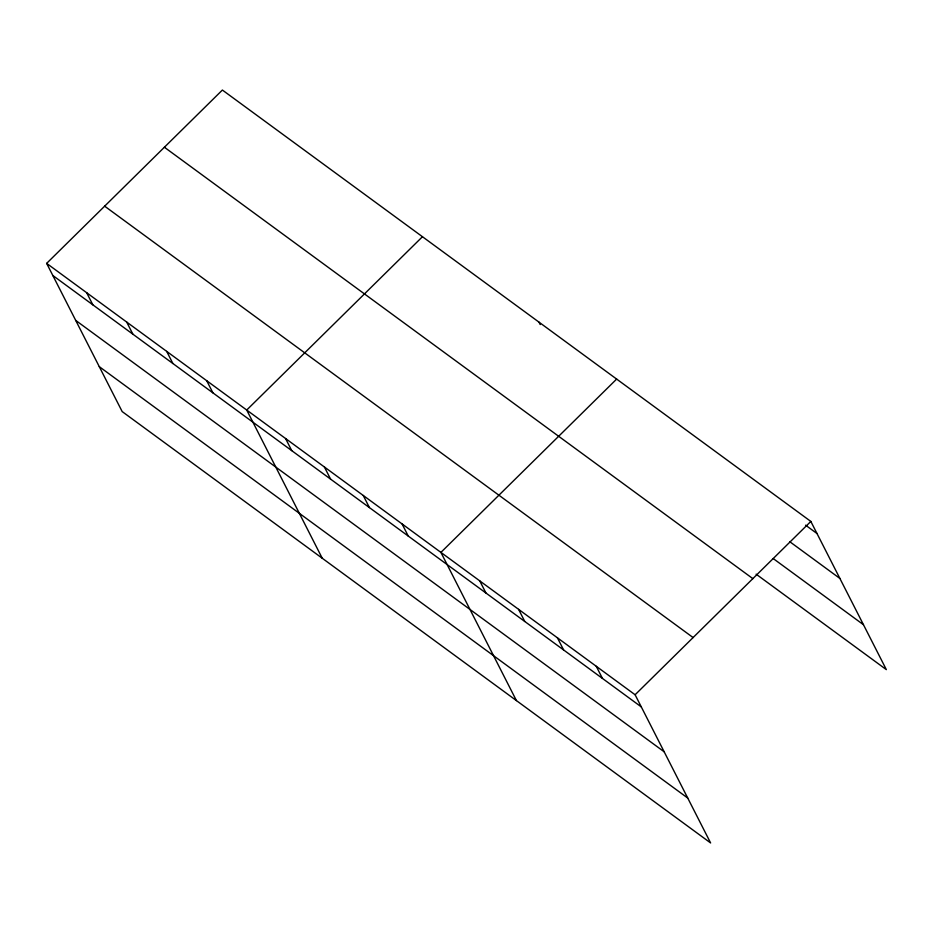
<?xml version="1.0" encoding="UTF-8"?>
<svg xmlns="http://www.w3.org/2000/svg" width="933" height="933" viewBox="0 0 933 933"><rect width="100%" height="100%" fill="white"/><g stroke="black" fill="none" stroke-linecap="round" stroke-linejoin="round"><path stroke-width="1.4" d="M46.65 263.374L635.105 694.758L710.619 842.954L122.165 411.57L46.65 263.374L222.381 90.046L810.835 521.43L886.35 669.626L756.127 574.168M422.462 236.714L246.72 410.042L322.235 558.237M616.655 379.078L440.912 552.406L516.427 700.601M635.105 694.758L810.835 521.43M805.587 525.174L817.016 533.548M789.633 541.606L839.898 578.46M773.224 558.564L863.468 624.725M164.395 147.239L752.849 578.635M104.648 206.17L693.102 637.566M52.819 275.492L641.274 706.887M75.701 320.392L664.156 751.788M99.283 366.657L687.738 798.053M538.971 322.13L540.207 324.556M596.269 666.29L602.438 678.408M557.433 637.822L563.602 649.939M518.596 609.354L524.766 621.471M479.749 580.874L485.93 592.991M402.076 523.938L408.246 536.055M363.24 495.458L369.41 507.575M324.404 466.99L330.574 479.107M285.568 438.522L291.737 450.639M206.706 380.711L212.887 392.828M166.692 351.379L172.873 363.497M126.678 322.037L132.859 334.154M86.664 292.705L92.834 304.823"/></g></svg>
